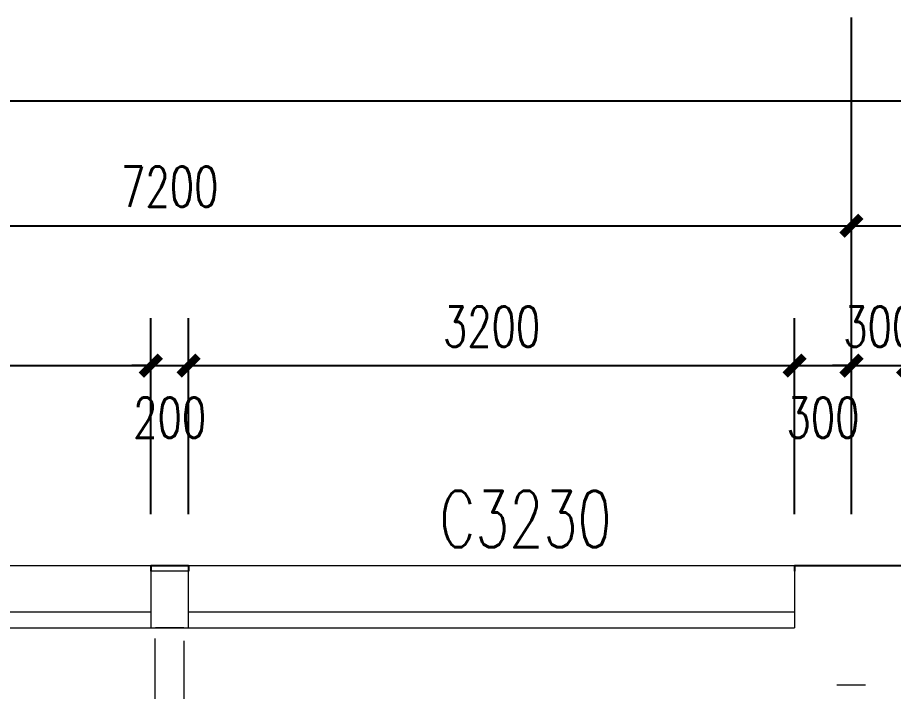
# Model space of a CAD drawing. Header units: millimetres. Extents: x 164760 to 3716174, y -1766400 to 11969.
# Drawn here: x 3541092 to 3545718, y -1746418 to -1742859 of the extents above; entities that cross this region are included whole.
import ezdxf

# ---------------------------------------------------------------- set-up
doc = ezdxf.new("R2010")
doc.units = ezdxf.units.MM
doc.header["$LTSCALE"] = 1000
doc.layers.get('0').update_dxf_attribs({"color": 253, "linetype": 'CONTINUOUS'})
doc.layers.get('Defpoints').update_dxf_attribs({"color": 250, "linetype": 'CONTINUOUS', "lineweight": 0})
for name, color, linetype in [('AXIS', 253, 'CONTINUOUS'), ('PUB_DIM', 253, 'CONTINUOUS'), ('SURFACE', 253, 'CONTINUOUS'), ('WINDOW_TEXT', 253, 'CONTINUOUS')]:
    doc.layers.add(name, color=color, linetype=linetype)
for name, color, linetype, lineweight in [('WALL', 253, 'CONTINUOUS', 0), ('Wall【墙体】', 253, 'CONTINUOUS', 0), ('Wall【新建墙】', 253, 'CONTINUOUS', 0), ('WINDOW', 253, 'CONTINUOUS', 0)]:
    doc.layers.add(name, color=color, linetype=linetype, lineweight=lineweight)
doc.styles.add('_TCH_DIM_T3', font='SIMPLEX', dxfattribs={"width": 0.7058823529411766, "bigfont": 'GBCBIG'})
doc.styles.add('_TCH_WINDOW', font='SIMPLEX', dxfattribs={"bigfont": 'GBCBIG'})
doc.dimstyles.new('_TCH_ARCH&&100', dxfattribs={"dimtxt": 212.5, "dimasz": 100, "dimexe": 250, "dimexo": 300, "dimgap": 100, "dimtad": 1, "dimdec": 0, "dimzin": 0, "dimdsep": 46, "dimtxsty": '_TCH_DIM_T3', "dimblk": 'ARCHTICK', "dimcen": 0.09, "dimclrt": 7, "dimazin": 2, "dimtfac": 1, "dimtdec": 0, "dimtix": 1, "dimtmove": 2, "dimatfit": 3, "dimtolj": 1, "dimtzin": 0, "dimarcsym": 0})

# ---------------------------------------------------------------- blocks, each defined once
blk = doc.blocks.new('_ArchTick')
at = {"color": 2, "linetype": 'ByBlock', "const_width": 0.4}
blk.add_lwpolyline([(-0.5, -0.5), (0.5, 0.5)], dxfattribs=at)
blk = doc.blocks.new('*D225')
at = {"layer": 'AXIS', "color": 0, "lineweight": -2, "transparency": 16777216}
for p, q in [((3465995.296489986, -1744819.524817842), (3465995.296489986, -1743049.707062388)), ((3560195.296489983, -1744819.524817842), (3560195.296489983, -1743049.707062388)), ((3465995.296489986, -1743299.707062388), (3560195.296489983, -1743299.707062388))]:
    blk.add_line(p, q, dxfattribs=at)
at = {"layer": 'Defpoints', "color": 0, "transparency": 16777216}
for p in [(3560195.296489983, -1743299.707062388), (3465995.296489986, -1745119.524817842), (3560195.296489983, -1745119.524817842)]:
    blk.add_point(p, dxfattribs=at)
at = {"layer": 'AXIS', "color": 0, "lineweight": -2, "transparency": 16777216, "xscale": 100, "yscale": 100, "zscale": 100, "rotation": 180}
blk.add_blockref('_ArchTick', (3465995.296489986, -1743299.707062388), dxfattribs=at)
at = {"layer": 'AXIS', "color": 0, "lineweight": -2, "transparency": 16777216, "xscale": 100, "yscale": 100, "zscale": 100}
blk.add_blockref('_ArchTick', (3560195.296489983, -1743299.707062388), dxfattribs=at)
at = {"layer": 'AXIS', "color": 7, "transparency": 16777216, "insert": (3513095.296489984, -1743093.457062388), "char_height": 212.5, "attachment_point": 5, "style": '_TCH_DIM_T3'}
blk.add_mtext('\\A1;94200', dxfattribs=at)
blk = doc.blocks.new('*D200')
at = {"layer": 'Defpoints', "color": 0, "transparency": 16777216}
for p in [(3541795.296490008, -1744697.472218541), (3538595.296490007, -1745782.495855965), (3541795.296490008, -1745782.495855965)]:
    blk.add_point(p, dxfattribs=at)
at = {"layer": 'PUB_DIM', "color": 0, "lineweight": -2, "transparency": 16777216}
for p, q in [((3538595.296490007, -1745482.495855965), (3538595.296490007, -1744447.472218541)), ((3541795.296490008, -1745482.495855965), (3541795.296490008, -1744447.472218541)), ((3538595.296490007, -1744697.472218541), (3541795.296490008, -1744697.472218541))]:
    blk.add_line(p, q, dxfattribs=at)
at = {"layer": 'PUB_DIM', "color": 0, "lineweight": -2, "transparency": 16777216, "xscale": 100, "yscale": 100, "zscale": 100, "rotation": 180}
blk.add_blockref('_ArchTick', (3538595.296490007, -1744697.472218541), dxfattribs=at)
at = {"layer": 'PUB_DIM', "color": 0, "lineweight": -2, "transparency": 16777216, "xscale": 100, "yscale": 100, "zscale": 100}
blk.add_blockref('_ArchTick', (3541795.296490008, -1744697.472218541), dxfattribs=at)
at = {"layer": 'PUB_DIM', "color": 7, "transparency": 16777216, "insert": (3540195.296490007, -1744491.222218541), "char_height": 212.5, "attachment_point": 5, "style": '_TCH_DIM_T3'}
blk.add_mtext('\\A1;3200', dxfattribs=at)
blk = doc.blocks.new('*D201')
at = {"layer": 'Defpoints', "color": 0, "transparency": 16777216}
for p in [(3541995.29648999, -1744697.472218541), (3541795.296490008, -1745782.495855965), (3541995.29648999, -1745782.495855965)]:
    blk.add_point(p, dxfattribs=at)
at = {"layer": 'PUB_DIM', "color": 0, "lineweight": -2, "transparency": 16777216}
for p, q in [((3541795.296490008, -1745482.495855965), (3541795.296490008, -1744447.472218541)), ((3541995.29648999, -1745482.495855965), (3541995.29648999, -1744447.472218541)), ((3541795.296490008, -1744697.472218541), (3541695.296490008, -1744697.472218541)), ((3541795.296490008, -1744697.472218541), (3541995.29648999, -1744697.472218541)), ((3541995.29648999, -1744697.472218541), (3542095.29648999, -1744697.472218541))]:
    blk.add_line(p, q, dxfattribs=at)
at = {"layer": 'PUB_DIM', "color": 0, "lineweight": -2, "transparency": 16777216, "xscale": 100, "yscale": 100, "zscale": 100}
blk.add_blockref('_ArchTick', (3541795.296490008, -1744697.472218541), dxfattribs=at)
at = {"layer": 'PUB_DIM', "color": 0, "lineweight": -2, "transparency": 16777216, "xscale": 100, "yscale": 100, "zscale": 100, "rotation": 180}
blk.add_blockref('_ArchTick', (3541995.29648999, -1744697.472218541), dxfattribs=at)
at = {"layer": 'PUB_DIM', "color": 7, "transparency": 16777216, "insert": (3541895.296489999, -1744972.472218541), "char_height": 212.5, "attachment_point": 5, "style": '_TCH_DIM_T3'}
blk.add_mtext('\\A1;200', dxfattribs=at)
blk = doc.blocks.new('*D202')
at = {"layer": 'Defpoints', "color": 0, "transparency": 16777216}
for p in [(3545195.296490021, -1744697.472218541), (3541995.29648999, -1745782.495855965), (3545195.296490021, -1745782.495855965)]:
    blk.add_point(p, dxfattribs=at)
at = {"layer": 'PUB_DIM', "color": 0, "lineweight": -2, "transparency": 16777216}
for p, q in [((3541995.29648999, -1745482.495855965), (3541995.29648999, -1744447.472218541)), ((3545195.296490021, -1745482.495855965), (3545195.296490021, -1744447.472218541)), ((3541995.29648999, -1744697.472218541), (3545195.296490021, -1744697.472218541))]:
    blk.add_line(p, q, dxfattribs=at)
at = {"layer": 'PUB_DIM', "color": 0, "lineweight": -2, "transparency": 16777216, "xscale": 100, "yscale": 100, "zscale": 100, "rotation": 180}
blk.add_blockref('_ArchTick', (3541995.29648999, -1744697.472218541), dxfattribs=at)
at = {"layer": 'PUB_DIM', "color": 0, "lineweight": -2, "transparency": 16777216, "xscale": 100, "yscale": 100, "zscale": 100}
blk.add_blockref('_ArchTick', (3545195.296490021, -1744697.472218541), dxfattribs=at)
at = {"layer": 'PUB_DIM', "color": 7, "transparency": 16777216, "insert": (3543595.296490005, -1744491.222218541), "char_height": 212.5, "attachment_point": 5, "style": '_TCH_DIM_T3'}
blk.add_mtext('\\A1;3200', dxfattribs=at)
blk = doc.blocks.new('*D203')
at = {"layer": 'Defpoints', "color": 0, "transparency": 16777216}
for p in [(3545495.296489982, -1744697.472218541), (3545195.296490021, -1745782.495855965), (3545495.296489982, -1745782.495855965)]:
    blk.add_point(p, dxfattribs=at)
at = {"layer": 'PUB_DIM', "color": 0, "lineweight": -2, "transparency": 16777216}
for p, q in [((3545195.296490021, -1745482.495855965), (3545195.296490021, -1744447.472218541)), ((3545495.296489982, -1745482.495855965), (3545495.296489982, -1744447.472218541)), ((3545195.296490021, -1744697.472218541), (3545495.296489982, -1744697.472218541))]:
    blk.add_line(p, q, dxfattribs=at)
at = {"layer": 'PUB_DIM', "color": 0, "lineweight": -2, "transparency": 16777216, "xscale": 100, "yscale": 100, "zscale": 100, "rotation": 180}
blk.add_blockref('_ArchTick', (3545195.296490021, -1744697.472218541), dxfattribs=at)
at = {"layer": 'PUB_DIM', "color": 0, "lineweight": -2, "transparency": 16777216, "xscale": 100, "yscale": 100, "zscale": 100}
blk.add_blockref('_ArchTick', (3545495.296489982, -1744697.472218541), dxfattribs=at)
at = {"layer": 'PUB_DIM', "color": 7, "transparency": 16777216, "insert": (3545345.296490001, -1744972.472218541), "char_height": 212.5, "attachment_point": 5, "style": '_TCH_DIM_T3'}
blk.add_mtext('\\A1;300', dxfattribs=at)
blk = doc.blocks.new('*D204')
at = {"layer": 'Defpoints', "color": 0, "transparency": 16777216}
for p in [(3545795.296489976, -1744697.472218541), (3545495.296489982, -1745782.495855965), (3545795.296489976, -1745782.495855965)]:
    blk.add_point(p, dxfattribs=at)
at = {"layer": 'PUB_DIM', "color": 0, "lineweight": -2, "transparency": 16777216}
for p, q in [((3545495.296489982, -1745482.495855965), (3545495.296489982, -1744447.472218541)), ((3545795.296489976, -1745482.495855965), (3545795.296489976, -1744447.472218541)), ((3545495.296489982, -1744697.472218541), (3545395.296489982, -1744697.472218541)), ((3545495.296489982, -1744697.472218541), (3545795.296489976, -1744697.472218541)), ((3545795.296489976, -1744697.472218541), (3545895.296489976, -1744697.472218541))]:
    blk.add_line(p, q, dxfattribs=at)
at = {"layer": 'PUB_DIM', "color": 0, "lineweight": -2, "transparency": 16777216, "xscale": 100, "yscale": 100, "zscale": 100}
blk.add_blockref('_ArchTick', (3545495.296489982, -1744697.472218541), dxfattribs=at)
at = {"layer": 'PUB_DIM', "color": 0, "lineweight": -2, "transparency": 16777216, "xscale": 100, "yscale": 100, "zscale": 100, "rotation": 180}
blk.add_blockref('_ArchTick', (3545795.296489976, -1744697.472218541), dxfattribs=at)
at = {"layer": 'PUB_DIM', "color": 7, "transparency": 16777216, "insert": (3545645.296489979, -1744491.222218541), "char_height": 212.5, "attachment_point": 5, "style": '_TCH_DIM_T3'}
blk.add_mtext('\\A1;300', dxfattribs=at)
blk = doc.blocks.new('*D218')
at = {"layer": 'AXIS', "color": 0, "lineweight": -2, "transparency": 16777216}
for p, q in [((3545495.2964901, -1744813.947097711), (3545495.2964901, -1743708.60221783)), ((3552695.2964901, -1744813.947097711), (3552695.2964901, -1743708.60221783)), ((3545495.2964901, -1743958.60221783), (3552695.2964901, -1743958.60221783))]:
    blk.add_line(p, q, dxfattribs=at)
at = {"layer": 'Defpoints', "color": 0, "transparency": 16777216}
for p in [(3552695.2964901, -1743958.60221783), (3545495.2964901, -1745113.947097711), (3552695.2964901, -1745113.947097711)]:
    blk.add_point(p, dxfattribs=at)
at = {"layer": 'AXIS', "color": 0, "lineweight": -2, "transparency": 16777216, "xscale": 100, "yscale": 100, "zscale": 100, "rotation": 180}
blk.add_blockref('_ArchTick', (3545495.2964901, -1743958.60221783), dxfattribs=at)
at = {"layer": 'AXIS', "color": 0, "lineweight": -2, "transparency": 16777216, "xscale": 100, "yscale": 100, "zscale": 100}
blk.add_blockref('_ArchTick', (3552695.2964901, -1743958.60221783), dxfattribs=at)
at = {"layer": 'AXIS', "color": 7, "transparency": 16777216, "insert": (3549095.2964901, -1743752.35221783), "char_height": 212.5, "attachment_point": 5, "style": '_TCH_DIM_T3'}
blk.add_mtext('\\A1;7200', dxfattribs=at)
blk = doc.blocks.new('*D219')
at = {"layer": 'AXIS', "color": 0, "lineweight": -2, "transparency": 16777216}
for p, q in [((3538295.296490101, -1744813.947097711), (3538295.296490101, -1743708.60221783)), ((3545495.2964901, -1744813.947097711), (3545495.2964901, -1743708.60221783)), ((3538295.296490101, -1743958.60221783), (3545495.2964901, -1743958.60221783))]:
    blk.add_line(p, q, dxfattribs=at)
at = {"layer": 'Defpoints', "color": 0, "transparency": 16777216}
for p in [(3545495.2964901, -1743958.60221783), (3538295.296490101, -1745113.947097711), (3545495.2964901, -1745113.947097711)]:
    blk.add_point(p, dxfattribs=at)
at = {"layer": 'AXIS', "color": 0, "lineweight": -2, "transparency": 16777216, "xscale": 100, "yscale": 100, "zscale": 100, "rotation": 180}
blk.add_blockref('_ArchTick', (3538295.296490101, -1743958.60221783), dxfattribs=at)
at = {"layer": 'AXIS', "color": 0, "lineweight": -2, "transparency": 16777216, "xscale": 100, "yscale": 100, "zscale": 100}
blk.add_blockref('_ArchTick', (3545495.2964901, -1743958.60221783), dxfattribs=at)
at = {"layer": 'AXIS', "color": 7, "transparency": 16777216, "insert": (3541895.2964901, -1743752.35221783), "char_height": 212.5, "attachment_point": 5, "style": '_TCH_DIM_T3'}
blk.add_mtext('\\A1;7200', dxfattribs=at)
blk = doc.blocks.new('$WINLIB2D$00000004')
for p, q in [((-0.5, 0.5), (0.5, 0.5)), ((-0.5, 0.5), (-0.5, -0.5)), ((0.5, -0.5), (0.5, 0.5)), ((-0.5, 0.2405796575893152), (0.5, 0.2405796575893152)), ((-0.5, -0.5), (0.5, -0.5))]:
    blk.add_line(p, q)

msp = doc.modelspace()

# ---------------------------------------------------------------- linework, layer by layer
at = {"layer": 'AXIS'}
msp.add_line((3545495.296489985, -1744456.570737072), (3545495.296489985, -1742859.400885206), dxfattribs=at)
at = {"layer": 'SURFACE'}
for p, q in [((3541795.296490184, -1745752.49585763), (3541795.296490184, -1745782.495857636)), ((3541795.296490184, -1745752.49585763), (3541995.29649, -1745752.49585763)), ((3541995.29649, -1745752.49585763), (3541995.29649, -1745782.495857636)), ((3545195.29649, -1745752.49585763), (3545195.29649, -1745782.495857636)), ((3545195.29649, -1745752.49585763), (3545495.296489985, -1745752.495857636)), ((3545495.296489986, -1745752.495855965), (3545795.29649, -1745752.495855965))]:
    msp.add_line(p, q, dxfattribs=at)
at = {"layer": 'WALL'}
for p, q in [((3541995.296489962, -1745782.49585763), (3541795.296490166, -1745782.49585763)), ((3541795.296490166, -1745782.49585763), (3541795.296490166, -1746082.49585763)), ((3541995.296489962, -1746082.49585763), (3541995.296489962, -1745782.49585763)), ((3541795.296490166, -1746082.49585763), (3541995.296489962, -1746082.49585763))]:
    msp.add_line(p, q, dxfattribs=at)
at = {"layer": 'Wall【墙体】', "color": 6}
for p, q in [((3541970.296480246, -1746082.534146509), (3541820.296499795, -1746082.45756537)), ((3545419.133570054, -1746382.495855956), (3545569.133570054, -1746382.495855974)), ((3545419.133570054, -1746382.495855956), (3545569.133570054, -1746382.495855974))]:
    msp.add_line(p, q, dxfattribs=at)
at = {"layer": 'Wall【新建墙】', "color": 4}
for p, q in [((3541817.156663818, -1746138.944931025), (3541817.156663893, -1752438.983221616)), ((3541970.296480233, -1746150.257091278), (3541967.156653143, -1752300.257091287))]:
    msp.add_line(p, q, dxfattribs=at)

# ---------------------------------------------------------------- block references
at = {"layer": 'WINDOW'}
ref = msp.add_blockref('$WINLIB2D$00000004', (3540195.296490008, -1745917.495857636), dxfattribs=dict(at, xscale=3200, yscale=-330, zscale=3200))
ref.add_attrib('A', 'C3230', (3539216.835562716, -1745656.245857636), dxfattribs={"layer": 'WINDOW_TEXT', "height": 297.5, "style": '_TCH_WINDOW', "width": 0.7058823529411766})
ref = msp.add_blockref('$WINLIB2D$00000004', (3543595.29648999, -1745917.495857636), dxfattribs=dict(at, xscale=3200, yscale=-330, zscale=3200))
ref.add_attrib('A', 'C3230', (3543320.110328908, -1745656.245857642), dxfattribs={"layer": 'WINDOW_TEXT', "height": 297.5, "style": '_TCH_WINDOW', "width": 0.7058823529411766})

# ---------------------------------------------------------------- dimensions: what is measured, and where the dimension line sits
at = {"layer": 'AXIS'}
for p1, p2, distance, picture, middle in [((3465995.296489986, -1745119.524817842), (3560195.296489983, -1745119.524817842), 1819.817755453987, '*D225', (3513095.296489984, -1743093.457062388)), ((3538295.296490101, -1745113.947097711), (3545495.2964901, -1745113.947097711), 1155.3448798810132, '*D219', (3541895.2964901, -1743752.35221783)), ((3545495.2964901, -1745113.947097711), (3552695.2964901, -1745113.947097711), 1155.3448798810132, '*D218', (3549095.2964901, -1743752.35221783))]:
    dim = msp.add_aligned_dim(p1=p1, p2=p2, distance=distance, dimstyle='_TCH_ARCH&&100', dxfattribs=at)
    dim.commit()
    dim.dimension.update_dxf_attribs({"geometry": picture, "text_midpoint": middle})
at = {"layer": 'PUB_DIM'}
for p1, p2, picture, middle in [((3538595.296490007, -1745782.495855965), (3541795.296490008, -1745782.495855965), '*D200', (3540195.296490007, -1744491.222218541)), ((3541995.29648999, -1745782.495855965), (3545195.296490021, -1745782.495855965), '*D202', (3543595.296490005, -1744491.222218541)), ((3545495.296489982, -1745782.495855965), (3545795.296489976, -1745782.495855965), '*D204', (3545645.296489979, -1744491.222218541))]:
    dim = msp.add_aligned_dim(p1=p1, p2=p2, distance=1085.0236374239903, dimstyle='_TCH_ARCH&&100', dxfattribs=at)
    dim.commit()
    dim.dimension.update_dxf_attribs({"geometry": picture, "text_midpoint": middle})
for base, p1, p2, picture, middle in [((3541995.29648999, -1744697.472218541), (3541795.296490008, -1745782.495855965), (3541995.29648999, -1745782.495855965), '*D201', (3541895.296489999, -1744972.472218541)), ((3545495.296489982, -1744697.472218541), (3545195.296490021, -1745782.495855965), (3545495.296489982, -1745782.495855965), '*D203', (3545345.296490001, -1744972.472218541))]:
    dim = msp.add_linear_dim(base=base, p1=p1, p2=p2, angle=0, dimstyle='_TCH_ARCH&&100', dxfattribs=at)
    dim.commit()
    dim.dimension.update_dxf_attribs({"geometry": picture, "text_midpoint": middle, "dimtype": 129})

doc.saveas('drawing.dxf')
